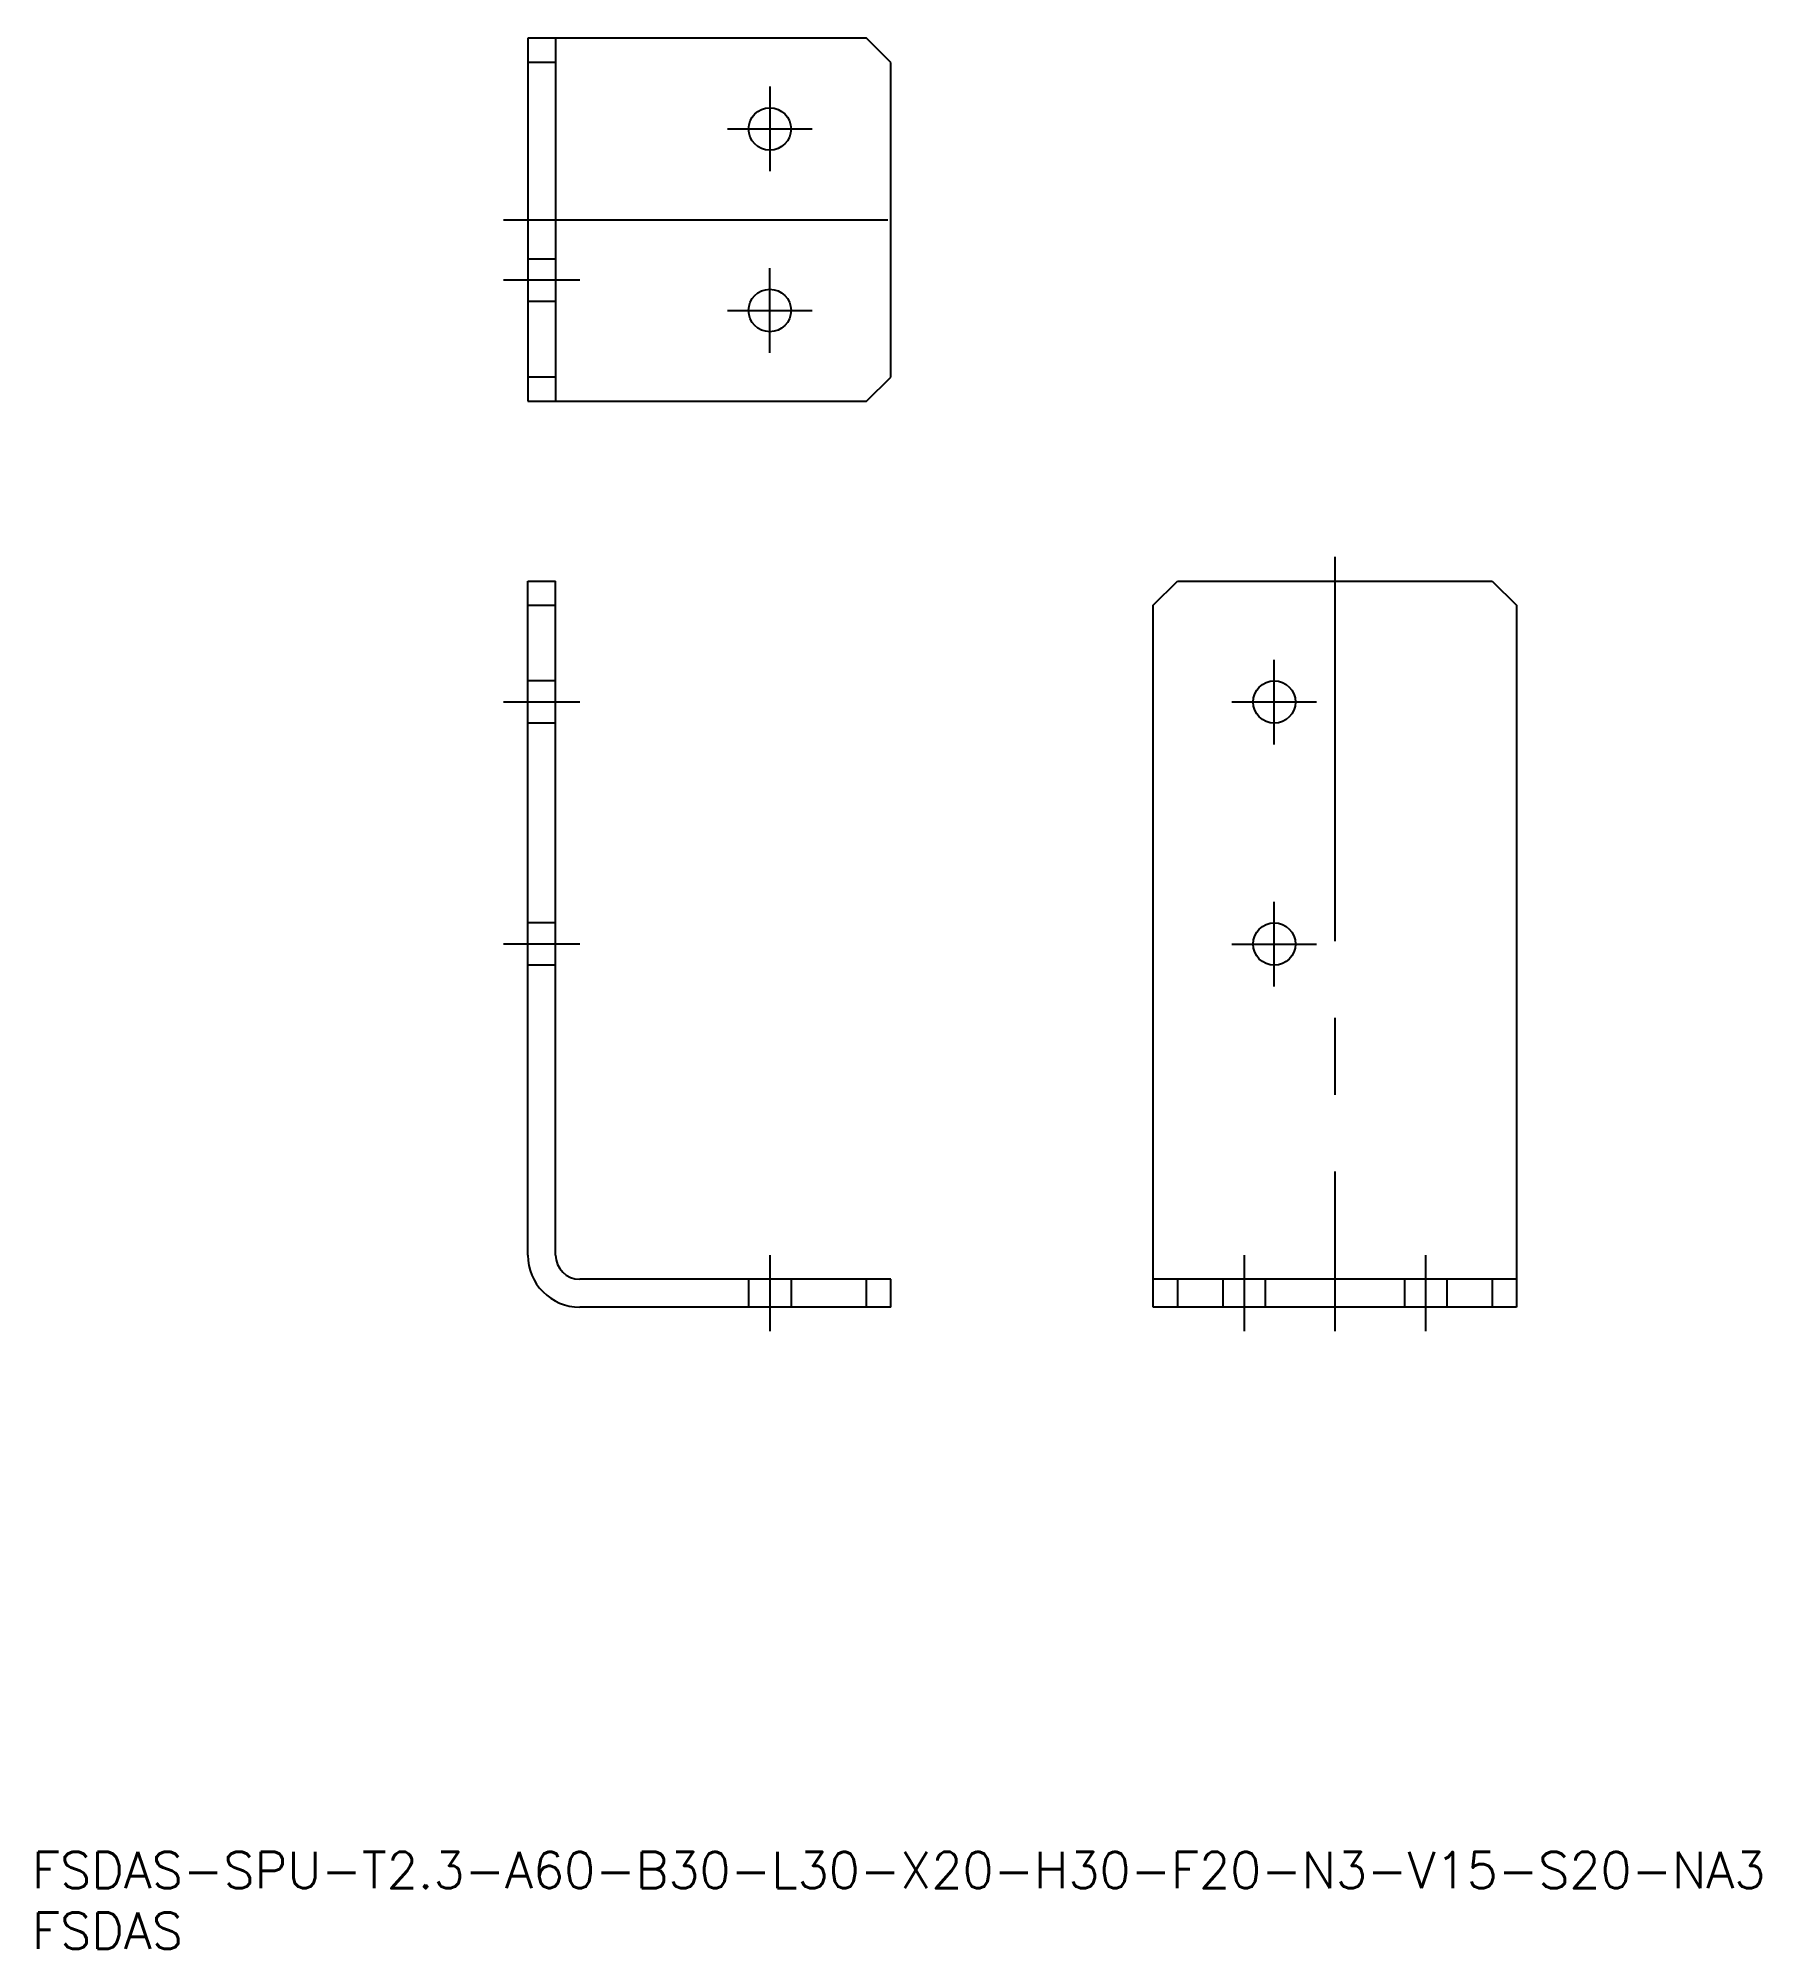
# Model space of a CAD drawing. Extents: x 1 to 143, y 0 to 158.
import ezdxf

# ---------------------------------------------------------------- set-up
doc = ezdxf.new("R2010")
doc.units = 0
doc.linetypes.add('CENTER', pattern=[50.8, 31.75, -6.35, 6.35, -6.35])
doc.linetypes.add('DASHED', pattern=[19.05, 12.7, -6.35])
doc.layers.get('0').update_dxf_attribs({"linetype": 'CONTINUOUS'})
doc.layers.add('CENTER', color=1, linetype='CENTER')
doc.styles.get("Standard").update_dxf_attribs({"font": 'txt.shx', "height": 3, "bigfont": 'bigfont.shx'})

# ---------------------------------------------------------------- blocks, each defined once
blk = doc.blocks.new('*U1')
at = {"color": 7, "linetype": 'CONTINUOUS'}
blk.add_text('FSDAS-SPU-T2.3-A60-B30-L30-X20-H30-F20-N3-V15-S20-NA3', height=3, dxfattribs=at).set_placement((0, 5))
blk = doc.blocks.new('*U2')
at = {"color": 7, "linetype": 'CONTINUOUS'}
blk.add_text('FSDAS', height=3, dxfattribs=at).set_placement((0, 0))

msp = doc.modelspace()

# ---------------------------------------------------------------- linework, layer by layer
at = {"color": 7, "linetype": 'CONTINUOUS'}
for p, q in [((68.964051, 157.880113), (40.964051, 157.880113)), ((40.964051, 157.880113), (40.964051, 127.880113)), ((43.264051, 157.880113), (43.264051, 127.880113)), ((70.964051, 155.880113), (68.964051, 157.880113)), ((43.264051, 155.880113), (40.964051, 155.880113)), ((70.964051, 129.880113), (70.964051, 155.880113)), ((43.264051, 129.880113), (40.964051, 129.880113)), ((68.964051, 127.880113), (70.964051, 129.880113)), ((40.964051, 127.880113), (68.964051, 127.880113)), ((40.964051, 57.326256), (40.964051, 113.026256)), ((40.964051, 113.026256), (43.264051, 113.026256)), ((43.264051, 57.326256), (43.264051, 113.026256)), ((92.646998, 111.026256), (94.646998, 113.026256)), ((94.646998, 113.026256), (120.646998, 113.026256)), ((120.646998, 113.026256), (122.646998, 111.026256)), ((40.964051, 111.026256), (43.264051, 111.026256)), ((92.646998, 53.026256), (92.646998, 111.026256)), ((122.646998, 111.026256), (122.646998, 53.026256)), ((70.964051, 55.326256), (45.264051, 55.326256)), ((68.964051, 53.026256), (68.964051, 55.326256)), ((70.964051, 53.026256), (70.964051, 55.326256)), ((122.646998, 55.326256), (92.646998, 55.326256)), ((94.646998, 55.326256), (94.646998, 53.026256)), ((120.646998, 55.326256), (120.646998, 53.026256)), ((70.964051, 53.026256), (45.264051, 53.026256)), ((122.646998, 53.026256), (92.646998, 53.026256))]:
    msp.add_line(p, q, dxfattribs=at)
at = {"color": 3, "linetype": 'DASHED'}
for p, q in [((43.264051, 139.630113), (40.964051, 139.630113)), ((43.264051, 136.130113), (40.964051, 136.130113)), ((43.264051, 104.776256), (40.964051, 104.776256)), ((43.264051, 101.276256), (40.964051, 101.276256)), ((43.264051, 84.776256), (40.964051, 84.776256)), ((43.264051, 81.276256), (40.964051, 81.276256)), ((59.214051, 55.326256), (59.214051, 53.026256)), ((62.714051, 55.326256), (62.714051, 53.026256)), ((98.396998, 55.326256), (98.396998, 53.026256)), ((101.896998, 55.326256), (101.896998, 53.026256)), ((113.396998, 55.326256), (113.396998, 53.026256)), ((116.896998, 55.326256), (116.896998, 53.026256))]:
    msp.add_line(p, q, dxfattribs=at)
at = {"color": 7, "linetype": 'CONTINUOUS'}
for centre in [(60.964051, 150.380113), (60.964051, 135.380113), (102.646998, 103.026256), (102.646998, 83.026256)]:
    msp.add_circle(centre, 1.75, dxfattribs=at)
for radius in [4.3, 2]:
    msp.add_arc((45.264051, 57.326256), radius, 180, 270, dxfattribs=at)
at = {"layer": 'CENTER', "color": 1, "linetype": 'CENTER'}
for p, q in [((60.964051, 153.880113), (60.964051, 146.880113)), ((57.464051, 150.380113), (64.464051, 150.380113)), ((38.964051, 142.880113), (72.964051, 142.880113)), ((45.264051, 137.880113), (38.964051, 137.880113)), ((60.964051, 131.880113), (60.964051, 138.880113)), ((57.464051, 135.380113), (64.464051, 135.380113)), ((107.646998, 115.026256), (107.646998, 51.026256)), ((102.646998, 99.526256), (102.646998, 106.526256)), ((45.264051, 103.026256), (38.964051, 103.026256)), ((106.146998, 103.026256), (99.146998, 103.026256)), ((102.646998, 79.526256), (102.646998, 86.526256)), ((45.264051, 83.026256), (38.964051, 83.026256)), ((99.146998, 83.026256), (106.146998, 83.026256)), ((60.964051, 57.326256), (60.964051, 51.026256)), ((100.146998, 57.326256), (100.146998, 51.026256)), ((115.146998, 57.326256), (115.146998, 51.026256))]:
    msp.add_line(p, q, dxfattribs=at)

# ---------------------------------------------------------------- block references
at = {"color": 7, "linetype": 'CONTINUOUS'}
for name in ['*U1', '*U2']:
    msp.add_blockref(name, (0, 0), dxfattribs=at)

doc.saveas('drawing.dxf')
